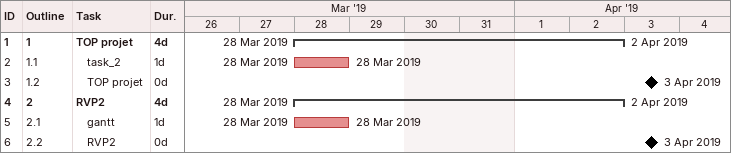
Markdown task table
| ID | WBS | Task | Duration | Start | Finish |
|---|---|---|---|---|---|
| 1 | 1 | **TOP projet** | 4d | 2019-03-28 | 2019-04-02 |
| 2 | 1.1 | task_2 | 1d | 2019-03-28 | 2019-03-28 |
| 3 | 1.2 | TOP projet | 0d | 2019-04-03 | 2019-04-03 |
| 4 | 2 | **RVP2** | 4d | 2019-03-28 | 2019-04-02 |
| 5 | 2.1 | gantt | 1d | 2019-03-28 | 2019-03-28 |
| 6 | 2.2 | RVP2 | 0d | 2019-04-03 | 2019-04-03 |
